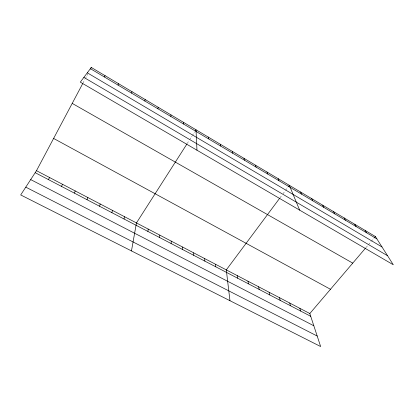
<?xml version="1.0" encoding="UTF-8"?>
<svg xmlns="http://www.w3.org/2000/svg" width="414" height="414" viewBox="0 0 414 414"><rect width="100%" height="100%" fill="white"/><g stroke="black" fill="none" stroke-linecap="round" stroke-linejoin="round"><path stroke-width="0.31" stroke-dasharray="2.07 1.55" d="M82.997 83.079L84.813 79.654M85.403 78.546L87.752 74.111M187.273 143.435L188.996 140.739M189.664 139.699L191.998 136.046M192.329 135.523L194.668 131.869M280.014 197.799L281.924 195.232M283.031 193.742L285.251 190.766M285.619 190.269L287.839 187.294M366.048 247.51L367.725 245.538M368.532 244.591L370.954 241.75M371.358 241.274L373.78 238.433"/><path stroke-width="0.62" d="M182.512 249.476L182.543 247.023M183.547 124.014L183.578 122.384M171.122 243.541L171.251 241.124M170.827 116.453L170.972 114.885M159.587 237.527L159.804 235.142M147.891 231.431L148.207 229.082M157.915 108.784L158.179 107.267M131.466 250.925L136.454 222.939L186.931 143.974M124.034 219.001L124.547 216.713M144.817 101L145.195 99.546M111.858 212.656L112.479 210.405M99.52 206.224L100.245 204.014M131.517 93.098L132.019 91.701M87.007 199.703L87.84 197.53M74.323 193.09L75.265 190.963M118.016 85.077L118.647 83.742M61.458 186.388L62.519 184.297M36.484 170.692L309.817 313.538L320.648 346.539L20.7 194.942L36.484 170.692L82.691 83.649M90.402 69.122L91.287 67.461L375.389 236.539L393.3 264.779L80.311 82.138L91.287 67.461M48.412 179.588L49.592 177.544M104.307 76.932L105.068 75.664M195.336 130.824L196.003 129.779L196.971 150.21M279.631 198.311L226.298 269.892L229.967 300.704M288.206 186.802L289.314 185.312L299.643 210.126M309.817 313.538L365.629 248.002M374.184 237.962L375.389 236.539M25.777 187.144L317.202 336.039M30.693 179.593L313.833 325.766M35.185 172.69L310.723 316.296M53.608 138.436L330.476 289.277M72.212 103.391L352.749 263.128M83.861 77.392L387.576 255.754M87.282 72.817L382.003 246.961M90.387 68.662L376.88 238.888M365.132 230.438L366.55 232.751M354.741 224.248L356.081 226.53M344.205 217.981L345.473 220.227M333.529 211.626L334.714 213.836M322.703 205.184L323.81 207.352M311.726 198.653L312.751 200.785M300.6 192.029L301.542 194.119M278.208 178.703L278.974 180.716M266.952 172.007L267.63 173.973M299.829 308.321L300.667 311.059M255.536 165.212L256.121 167.137M289.722 303.038L290.488 305.755M243.965 158.324L244.451 160.202M279.486 297.687L280.18 300.378M269.121 292.268L269.742 294.939M232.228 151.338L232.616 153.17M258.621 286.783L259.164 289.427M247.986 281.225L248.452 283.844M220.32 144.253L220.615 146.038M237.212 275.595L237.6 278.187M208.247 137.07L208.433 138.799M215.57 264.282L215.792 266.823M204.702 258.605L204.842 261.115M193.695 252.85L193.747 255.334"/></g></svg>
